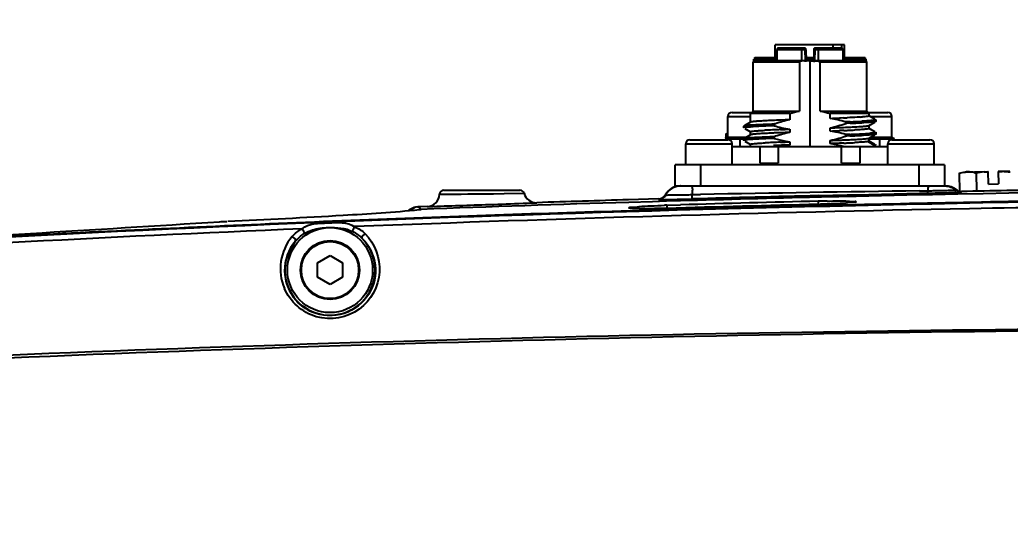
# Model space of a CAD drawing. Header units: millimetres. Extents: x 4086 to 8300, y 123 to 1549.
# Drawn here: x 6940.9 to 6970.31, y 831.49 to 846.58 of the extents above; entities that cross this region are included whole.
import ezdxf

# ---------------------------------------------------------------- set-up
doc = ezdxf.new("R2010")
doc.units = ezdxf.units.MM
doc.layers.add('外形图', color=7, linetype='Continuous')
doc.layers.add('尺寸标注', color=7, linetype='Continuous')
doc.styles.add('思源黑', font='SourceHanSansCN-Normal.ttf')
doc.dimstyles.new('尺寸标注_1_4比例', dxfattribs={"dimtxt": 7, "dimasz": 6, "dimexe": 2, "dimexo": 1.5, "dimgap": 1, "dimtad": 1, "dimdec": 1, "dimlfac": 4, "dimdsep": 46, "dimtxsty": '思源黑', "dimcen": 0.09, "dimadec": 0, "dimazin": 0, "dimtp": 0.01, "dimtm": 0.01, "dimtfac": 1, "dimtdec": 1, "dimtofl": 0, "dimtmove": 0, "dimatfit": 3, "dimfxl": 1, "dimtolj": 1, "dimarcsym": 0})

# ---------------------------------------------------------------- blocks, each defined once
blk = doc.blocks.new('*D766')
at = {"layer": 'Defpoints', "color": 0}
for p in [(7016.612, 866.691), (7016.612, 848.172), (6931.612, 843.804)]:
    blk.add_point(p, dxfattribs=at)
at = {"layer": '尺寸标注', "color": 0, "lineweight": -2}
for p, q in [((6931.612, 845.304), (6931.612, 868.691)), ((7016.612, 849.672), (7016.612, 868.691)), ((6937.612, 866.691), (7010.612, 866.691))]:
    blk.add_line(p, q, dxfattribs=at)
at = {"layer": '尺寸标注', "color": 0}
for points in [[(6937.612, 867.691), (6937.612, 865.691), (6931.612, 866.691)], [(7010.612, 865.691), (7010.612, 867.691), (7016.612, 866.691)]]:
    blk.add_solid(points, dxfattribs=at)
at = {"layer": '尺寸标注', "color": 0, "insert": (6974.112, 871.32), "char_height": 7, "attachment_point": 5, "style": '思源黑'}
blk.add_mtext('\\A1;340', dxfattribs=at)

msp = doc.modelspace()

# ---------------------------------------------------------------- linework, layer by layer
at = {"layer": '外形图'}
for p, q in [((6963.3308, 845.4503), (6963.3308, 845.8378)), ((6965.3933, 845.8378), (6963.3308, 845.8378)), ((6963.38, 845.6882), (6963.3771, 845.3628)), ((6963.38, 845.3628), (6963.3827, 845.6882)), ((6964.246, 845.6882), (6963.38, 845.6882)), ((6964.1673, 845.7378), (6963.4311, 845.7378)), ((6964.1092, 845.6882), (6964.1085, 845.3628)), ((6964.2173, 845.6882), (6964.2201, 845.3628)), ((6964.228, 845.6882), (6964.2306, 845.3628)), ((6964.246, 845.6882), (6964.2489, 845.3628)), ((6964.4781, 845.6882), (6964.4753, 845.3644)), ((6965.3442, 845.6882), (6964.4781, 845.6882)), ((6964.4936, 845.3641), (6964.4962, 845.6882)), ((6964.5069, 845.6882), (6964.504, 845.3641)), ((6965.293, 845.7378), (6964.5569, 845.7378)), ((6964.6157, 845.3627), (6964.6149, 845.6882)), ((6965.0435, 845.8378), (6965.0435, 845.7378)), ((6965.3088, 845.7378), (6965.3088, 845.8378)), ((6965.3414, 845.6882), (6965.3442, 845.3628)), ((6965.3442, 845.6882), (6965.347, 845.3628)), ((6965.3933, 845.4503), (6965.3933, 845.8378)), ((6962.6746, 843.8628), (6962.6746, 845.3128)), ((6964.0578, 845.3128), (6962.6746, 845.3128)), ((6962.7246, 845.4503), (6962.6996, 845.4253)), ((6962.6996, 845.4244), (6962.6996, 845.4253)), ((6962.6996, 845.3628), (6962.6996, 845.404)), ((6962.7039, 845.4003), (6962.7039, 845.3628)), ((6963.3836, 845.4003), (6962.7039, 845.4003)), ((6963.3779, 845.4503), (6962.7246, 845.4503)), ((6962.7246, 845.3628), (6965.9996, 845.3628)), ((6964.0578, 845.3128), (6964.0578, 843.8628)), ((6964.4662, 845.4503), (6964.2481, 845.4503)), ((6964.4756, 845.4003), (6964.2486, 845.4003)), ((6964.3621, 845.3561), (6964.3621, 842.8128)), ((6964.6663, 843.8628), (6964.6663, 845.3128)), ((6966.0496, 845.3128), (6964.6663, 845.3128)), ((6965.9996, 845.4503), (6965.3462, 845.4503)), ((6966.0202, 845.4003), (6965.3467, 845.4003)), ((6965.9996, 845.4503), (6966.0246, 845.4253)), ((6966.0202, 845.4003), (6966.0202, 845.3425)), ((6966.0246, 845.404), (6966.0246, 845.3425)), ((6966.0496, 843.8628), (6966.0496, 845.3128)), ((6962.0496, 843.8253), (6962.6371, 843.8253)), ((6962.6746, 843.8628), (6962.5996, 843.7878)), ((6962.6746, 843.8628), (6962.836, 843.8628)), ((6962.836, 843.8628), (6962.9007, 843.8628)), ((6962.9007, 843.8628), (6964.0578, 843.8628)), ((6964.6663, 843.8628), (6965.2058, 843.8628)), ((6965.2058, 843.8628), (6965.2605, 843.8628)), ((6965.2605, 843.8628), (6965.3871, 843.8628)), ((6965.3871, 843.8628), (6966.0496, 843.8628)), ((6966.0496, 843.8628), (6966.1246, 843.7878)), ((6966.0871, 843.8253), (6966.6746, 843.8253)), ((6961.9246, 843.0753), (6961.9246, 843.7003)), ((6961.9246, 843.7003), (6962.5996, 843.7003)), ((6962.6026, 843.535), (6962.4312, 843.4359)), ((6962.5996, 843.5316), (6962.5996, 843.7878)), ((6962.6002, 843.7878), (6962.5996, 843.7878)), ((6963.7622, 843.7878), (6962.6002, 843.7878)), ((6963.6251, 843.5995), (6963.4964, 843.5946)), ((6963.7622, 843.6046), (6963.6251, 843.5995)), ((6963.7622, 843.7878), (6963.7622, 843.6046)), ((6964.962, 843.646), (6964.962, 843.7878)), ((6965.2433, 843.7878), (6964.962, 843.7878)), ((6965.3664, 843.7878), (6965.2433, 843.7878)), ((6965.2673, 843.6575), (6965.2433, 843.6566)), ((6965.3636, 843.6613), (6965.2673, 843.6575)), ((6966.1079, 843.7878), (6965.3664, 843.7878)), ((6965.4607, 843.5435), (6965.4251, 843.5422)), ((6965.4251, 843.4953), (6965.4251, 843.5422)), ((6965.557, 843.5471), (6965.4607, 843.5435)), ((6966.1246, 843.7878), (6966.1079, 843.7878)), ((6966.2928, 843.6235), (6966.1216, 843.7225)), ((6966.1216, 843.4344), (6966.2918, 843.5328)), ((6966.1246, 843.719), (6966.1246, 843.7878)), ((6966.16, 843.7003), (6966.7996, 843.7003)), ((6966.3249, 843.605), (6966.3275, 843.6019)), ((6966.3275, 843.555), (6966.3275, 843.6019)), ((6966.7996, 843.0753), (6966.7996, 843.7003)), ((6962.3966, 843.3675), (6962.3966, 843.4144)), ((6962.3993, 843.4175), (6962.3982, 843.4167)), ((6962.3982, 843.3651), (6962.3993, 843.3644)), ((6962.4321, 843.3454), (6962.6026, 843.2468)), ((6962.5996, 843.1566), (6962.5996, 843.2503)), ((6963.0494, 843.4644), (6963.0238, 843.4634)), ((6963.0494, 843.4176), (6963.0238, 843.4166)), ((6963.2991, 843.474), (6963.2991, 843.4271)), ((6963.6251, 843.2245), (6963.4932, 843.2195)), ((6963.6251, 843.3183), (6963.7622, 843.3233)), ((6963.7622, 843.2296), (6963.6251, 843.2245)), ((6963.7622, 843.3233), (6963.7622, 843.2296)), ((6964.962, 843.271), (6964.962, 843.3648)), ((6965.273, 843.2827), (6965.2433, 843.2816)), ((6965.3684, 843.2866), (6965.273, 843.2827)), ((6965.4625, 843.4967), (6965.4251, 843.4953)), ((6965.5571, 843.5003), (6965.4625, 843.4967)), ((6965.682, 843.3946), (6965.7003, 843.3956)), ((6966.2929, 843.2484), (6966.1216, 843.3475)), ((6966.1246, 843.3441), (6966.1246, 843.4378)), ((6966.3249, 843.23), (6966.326, 843.2292)), ((6966.3275, 843.18), (6966.3275, 843.2269)), ((6960.7996, 843.0128), (6961.9246, 843.0128)), ((6961.8621, 843.1503), (6961.8621, 843.0619)), ((6962.3993, 843.0253), (6961.8621, 843.0253)), ((6962.4561, 843.0753), (6961.9121, 843.0753)), ((6962.2854, 843.0253), (6962.2854, 842.8128)), ((6962.3966, 842.9925), (6962.3966, 843.0394)), ((6962.3993, 843.0425), (6962.3982, 843.0417)), ((6962.3982, 842.9901), (6962.3993, 842.9894)), ((6962.6026, 843.16), (6962.4312, 843.0609)), ((6962.4321, 842.9704), (6962.6026, 842.8718)), ((6963.2991, 843.099), (6963.2991, 843.0521)), ((6963.6251, 842.9433), (6963.6659, 842.9448)), ((6963.6659, 842.9448), (6963.7622, 842.9483)), ((6963.7622, 842.9483), (6963.7622, 842.8546)), ((6964.962, 842.896), (6964.962, 842.9898)), ((6965.4607, 843.1685), (6965.4251, 843.1672)), ((6965.4251, 843.1203), (6965.4251, 843.1672)), ((6965.4625, 843.1217), (6965.4251, 843.1203)), ((6965.5537, 843.172), (6965.4607, 843.1685)), ((6965.5537, 843.1251), (6965.4625, 843.1217)), ((6966.2846, 842.8393), (6966.0861, 842.9565)), ((6966.2929, 842.8734), (6966.1215, 842.9726)), ((6966.1216, 843.0593), (6966.292, 843.1579)), ((6966.8621, 843.0253), (6966.1216, 843.0253)), ((6966.1246, 842.969), (6966.1246, 843.0628)), ((6966.8121, 843.0753), (6966.1492, 843.0753)), ((6966.326, 843.1776), (6966.3249, 843.1769)), ((6966.4387, 842.8128), (6966.4387, 843.0253)), ((6966.7996, 843.0128), (6967.9246, 843.0128)), ((6960.6746, 842.2628), (6960.6746, 842.8878)), ((6960.6746, 842.8878), (6962.0496, 842.8878)), ((6962.0496, 842.2628), (6962.0496, 842.8878)), ((6962.0496, 842.8128), (6966.6746, 842.8128)), ((6962.5996, 842.8128), (6962.5996, 842.8753)), ((6962.8823, 842.3153), (6962.8823, 842.8128)), ((6963.4246, 842.8128), (6963.4246, 842.3153)), ((6965.0583, 842.8995), (6964.962, 842.896)), ((6965.1522, 842.903), (6965.0583, 842.8995)), ((6965.2433, 842.9066), (6965.1522, 842.903)), ((6965.2672, 842.9075), (6965.2433, 842.9066)), ((6965.2965, 842.9087), (6965.2672, 842.9075)), ((6965.368, 842.9116), (6965.2965, 842.9087)), ((6965.2996, 842.3153), (6965.2996, 842.8128)), ((6965.8419, 842.8128), (6965.8419, 842.3153)), ((6966.6746, 842.2628), (6966.6746, 842.8878)), ((6966.6746, 842.8878), (6968.0496, 842.8878)), ((6968.0496, 842.2628), (6968.0496, 842.8878)), ((6960.3621, 841.6378), (6960.3621, 842.2628)), ((6968.3621, 842.2628), (6960.3621, 842.2628)), ((6961.1121, 842.2628), (6961.1121, 841.6378)), ((6962.8823, 842.3153), (6963.4246, 842.3153)), ((6965.2996, 842.3153), (6965.8419, 842.3153)), ((6967.6121, 841.6378), (6967.6121, 842.2628)), ((6968.3621, 842.2628), (6968.3621, 841.6378)), ((6968.3621, 842.2628), (6968.3621, 841.6378)), ((6968.9302, 842.0527), (6969.2057, 842.0581)), ((6969.2527, 842.0591), (6969.6551, 842.0669)), ((6969.6624, 841.692), (6969.6552, 842.0635)), ((6969.955, 842.0728), (6970.3051, 842.0797)), ((6969.9551, 842.0694), (6969.9624, 841.6979)), ((6968.7956, 842.0138), (6968.8065, 841.4592)), ((6969.2848, 842.0275), (6969.3007, 842.0237)), ((6969.3007, 842.0237), (6969.3113, 841.4828)), ((6953.4869, 841.5128), (6955.7534, 841.5128)), ((6960.3621, 841.6378), (6968.3732, 841.6378)), ((6967.6143, 841.4918), (6967.8104, 841.4946)), ((6967.8104, 841.4946), (6967.8654, 841.4953)), ((6967.8669, 841.4242), (6967.8654, 841.4953)), ((6967.8728, 841.6378), (6967.8726, 841.6377)), ((6968.0208, 841.4982), (6968.1219, 841.5002)), ((6968.594, 841.4438), (6968.6326, 841.4452)), ((6968.6983, 841.5177), (6968.7046, 841.5285)), ((6968.866, 841.4576), (6968.8657, 841.4739)), ((6969.6624, 841.692), (6969.9624, 841.6979)), ((6970.5555, 841.5071), (6970.2097, 841.5005)), ((6953.362, 841.391), (6954.0092, 841.3977)), ((6954.0092, 841.3977), (6954.2016, 841.3998)), ((6954.2016, 841.3998), (6954.9646, 841.4085)), ((6954.9646, 841.4085), (6955.2857, 841.4123)), ((6955.2857, 841.4123), (6955.8743, 841.4195)), ((6959.867, 841.2523), (6958.98, 841.2261)), ((6959.691, 841.1708), (6958.9821, 841.1498)), ((6960.1056, 841.1829), (6959.691, 841.1708)), ((6959.867, 841.2523), (6959.8667, 841.2361)), ((6960.0782, 841.3808), (6960.0808, 841.3699)), ((6960.5153, 841.1946), (6960.1056, 841.1829)), ((6960.3169, 841.2388), (6960.3664, 841.2398)), ((6960.5798, 841.2445), (6960.6361, 841.2459)), ((6960.761, 841.2492), (6960.8665, 841.252)), ((6960.7648, 841.3783), (6960.8137, 841.3794)), ((6960.8137, 841.3794), (6960.8628, 841.3805)), ((6960.8631, 841.4109), (6960.8628, 841.3805)), ((6960.8628, 841.3805), (6961.1166, 841.3853)), ((6960.8665, 841.252), (6960.8628, 841.3805)), ((6964.7028, 841.3048), (6964.6056, 841.3024)), ((6964.6057, 841.3499), (6965.4692, 841.3706)), ((6964.6121, 841.1843), (6964.6121, 841.0907)), ((6965.734, 841.3292), (6964.7028, 841.3048)), ((6965.4692, 841.3706), (6965.7324, 841.3767)), ((6965.7324, 841.3767), (6967.617, 841.4189)), ((6967.617, 841.4189), (6967.8131, 841.4231)), ((6967.8131, 841.4231), (6967.8669, 841.4242)), ((6968.04, 841.4281), (6968.097, 841.4295)), ((6952.4948, 840.9424), (6952.4445, 840.9065)), ((6952.8103, 841.0186), (6952.715, 841.0151)), ((6953.001, 841.0257), (6952.8103, 841.0186)), ((6953.001, 841.0257), (6953.0582, 841.0275)), ((6960.1121, 841.0648), (6960.5193, 841.0765)), ((6960.1121, 841.0648), (6960.1121, 840.9712)), ((6948.8032, 839.425), (6949.0834, 839.9966)), ((6949.7397, 839.3528), (6950.1121, 839.5678)), ((6950.1121, 839.5678), (6950.4845, 839.3528)), ((6949.7397, 838.9228), (6949.7397, 839.3528)), ((6950.4845, 839.3528), (6950.4845, 838.9228)), ((6950.1121, 838.7078), (6949.7397, 838.9228)), ((6950.4845, 838.9228), (6950.1121, 838.7078))]:
    msp.add_line(p, q, dxfattribs=at)
for points in [[(6963.4044, 845.7295), (6963.397, 845.7233), (6963.391, 845.7158), (6963.3865, 845.7072), (6963.3837, 845.6979), (6963.3827, 845.6882)], [(6963.4311, 845.7378), (6963.4217, 845.7369), (6963.4127, 845.734), (6963.4044, 845.7295)], [(6964.1092, 845.6882), (6964.1095, 845.6979), (6964.1102, 845.7072), (6964.1113, 845.7158), (6964.1129, 845.7233)], [(6964.1129, 845.7233), (6964.1148, 845.7295), (6964.1169, 845.734), (6964.1193, 845.7369), (6964.1217, 845.7378)], [(6964.2143, 845.7233), (6964.2074, 845.7295), (6964.1994, 845.734), (6964.1908, 845.7369), (6964.1717, 845.7366)], [(6964.228, 845.6882), (6964.227, 845.6979), (6964.2244, 845.7072), (6964.2201, 845.7158), (6964.2143, 845.7233)], [(6964.4962, 845.6882), (6964.4971, 845.6979), (6964.4998, 845.7072), (6964.5041, 845.7158), (6964.5098, 845.7233)], [(6964.5098, 845.7233), (6964.5168, 845.7295), (6964.5247, 845.734), (6964.5333, 845.7369), (6964.5423, 845.7378)], [(6964.6024, 845.7378), (6964.6049, 845.7369), (6964.6072, 845.734), (6964.6094, 845.7295), (6964.6112, 845.7233), (6964.6128, 845.7158), (6964.614, 845.7072), (6964.6147, 845.6979), (6964.6149, 845.6882)], [(6965.3331, 845.7158), (6965.3271, 845.7233), (6965.3198, 845.7295), (6965.3114, 845.734), (6965.3024, 845.7369), (6965.293, 845.7378)], [(6965.3414, 845.6882), (6965.3404, 845.6979), (6965.3376, 845.7072), (6965.3331, 845.7158)], [(6962.7039, 845.4003), (6962.7018, 845.4009), (6962.7004, 845.4023), (6962.6996, 845.404)], [(6966.0202, 845.4003), (6966.0226, 845.4007), (6966.0241, 845.4019), (6966.0246, 845.404)], [(6961.9121, 843.1783), (6961.9023, 843.1777), (6961.8929, 843.1756), (6961.8843, 843.1724), (6961.8767, 843.168), (6961.8705, 843.1626), (6961.8659, 843.1565), (6961.863, 843.1499), (6961.8621, 843.143)], [(6961.8621, 843.0619), (6961.863, 843.0688), (6961.8659, 843.0754), (6961.8705, 843.0816), (6961.8767, 843.0869), (6961.8843, 843.0913), (6961.8929, 843.0946), (6961.9023, 843.0966), (6961.9121, 843.0973)], [(6962.2854, 843.0253), (6962.2857, 843.0347), (6962.2867, 843.0439), (6962.2883, 843.0524)], [(6962.2883, 843.0524), (6962.2905, 843.0601), (6962.2932, 843.0664), (6962.2964, 843.0713), (6962.2999, 843.0743), (6962.3036, 843.0753)], [(6966.4206, 843.0753), (6966.4243, 843.0743), (6966.4277, 843.0713), (6966.4309, 843.0664), (6966.4336, 843.0601), (6966.4358, 843.0524), (6966.4374, 843.0439), (6966.4384, 843.0347), (6966.4387, 843.0253)], [(6969.2532, 842.0345), (6969.2689, 842.0312), (6969.2848, 842.0275)], [(6952.715, 841.0151), (6952.6091, 840.9958), (6952.4948, 840.9424)]]:
    msp.add_lwpolyline(points, dxfattribs=at)
for radius in [1.265, 0.875, 0.85]:
    msp.add_circle((6950.1121, 839.1378), radius, dxfattribs=at)
for centre, radius, start, end in [((6964.1673, 845.6878), 0.05, 0.5, 90), ((6964.196, 845.6878), 0.05, 0.5, 115.43133), ((6964.5281, 845.6878), 0.05, 64.56867, 179.5), ((6964.5569, 845.6878), 0.05, 90, 179.5), ((6962.7246, 845.3128), 0.05, 90, 180), ((6965.9996, 845.3128), 0.05, 0, 90), ((6962.0496, 843.7003), 0.125, 90, 180), ((6966.6746, 843.7003), 0.125, 0, 90), ((6964.3119, 818.579), 25.028, 92.68851, 92.92266), ((6964.7534, 809.2366), 34.3808, 92.50827, 92.69324), ((6965.3488, 795.3971), 48.2331, 92.20098, 92.49537), ((6961.9144, 928.9086), 85.317, 272.047099, 272.236176), ((6964.0363, 875.9701), 32.336, 272.35238, 272.54232), ((6964.3011, 877.1194), 33.5958, 272.14237, 272.73019), ((6964.3736, 875.1621), 31.6839, 272.14064, 272.76419), ((6965.3985, 850.8319), 7.1609, 273.6348, 274.20371), ((6964.2154, 814.4979), 28.99, 92.35574, 92.73286), ((6964.1254, 816.616), 26.8232, 92.35372, 92.7613), ((6964.3534, 817.5977), 25.7293, 92.46072, 92.96166), ((6964.5152, 814.0813), 29.1557, 92.48943, 92.90854), ((6965.0916, 793.4362), 50.0699, 92.05165, 92.33757), ((6965.345, 786.4903), 56.9736, 92.05791, 92.30918), ((6965.3719, 794.3866), 48.9627, 92.34622, 92.48522), ((6965.0519, 802.0676), 41.1814, 92.34424, 92.5095), ((6965.1302, 837.9853), 5.786, 108.00297, 108.44924), ((6965.9739, 779.8404), 63.5214, 92.238089, 92.351625), ((6965.6909, 786.3703), 56.8917, 92.21381, 92.34058), ((6961.4245, 941.7268), 98.4256, 272.059703, 272.223598), ((6961.999, 926.2703), 83.0522, 272.044526, 272.238759), ((6962.956, 901.6217), 58.2913, 272.248825, 272.478908), ((6963.5454, 887.6564), 44.4073, 272.35286, 272.5052), ((6964.4452, 867.4343), 24.0715, 272.45718, 272.94512), ((6964.3853, 868.7015), 25.4338, 272.48117, 272.96215), ((6960.7996, 842.8878), 0.125, 90, 180), ((6961.9121, 843.1503), 0.05, 119.53146, 180.00008), ((6961.9121, 843.0253), 0.05, 90, 179.99984), ((6961.9246, 842.8878), 0.125, 0, 90), ((6963.5128, 828.7371), 14.3121, 92.7218, 93.43215), ((6964.2662, 813.0137), 30.1004, 92.31675, 92.72868), ((6964.1632, 815.4149), 27.6502, 92.30853, 92.75696), ((6964.3768, 816.7135), 26.2391, 92.46403, 92.92976), ((6965.0916, 793.0612), 50.0699, 92.05165, 92.33757), ((6965.345, 786.1153), 56.9736, 92.05791, 92.30918), ((6965.6503, 787.4761), 55.5042, 92.22728, 92.47985), ((6965.1302, 837.6103), 5.786, 108.00297, 108.44924), ((6964.3244, 846.4571), 3.5535, 259.04693, 260.89635), ((6964.0115, 847.2099), 4.3258, 282.69313, 286.318), ((6961.3168, 944.231), 101.3068, 272.062036, 272.22127), ((6963.7139, 848.24), 5.3981, 286.27685, 288.48112), ((6963.2102, 895.2319), 52.2712, 272.22911, 272.36635), ((6963.6022, 885.9133), 43.0379, 272.35145, 272.50809), ((6963.6161, 885.4612), 42.4921, 272.3635, 272.52271), ((6964.3245, 869.5785), 26.6873, 272.49335, 272.94632), ((6964.2586, 871.0919), 28.1083, 272.50346, 272.93477), ((6963.8848, 887.2266), 44.0862, 272.16951, 272.36017), ((6963.805, 888.7949), 45.7033, 272.19277, 272.37669), ((6965.0737, 855.3169), 12.3123, 272.90522, 273.71472), ((6964.5987, 869.9784), 26.8232, 272.35372, 272.7613), ((6964.5087, 872.0965), 28.99, 272.35574, 272.73286), ((6965.2113, 857.4823), 14.3121, 272.7218, 273.43215), ((6965.6513, 850.0832), 6.8999, 273.46297, 274.06644), ((6966.7996, 842.8878), 0.125, 90, 180), ((6966.8121, 843.0253), 0.05, 0, 90), ((6967.9246, 842.8878), 0.125, 0, 90), ((6966.2639, 772.2303), 70.6685, 92.028727, 92.416723), ((6964.3971, 839.3698), 3.5712, 78.82961, 80.89976), ((6964.278, 838.7852), 4.1678, 75.09756, 78.7799), ((6969.0639, 841.229), 0.8262, 91.13988, 95.51447), ((6969.0631, 841.2114), 0.8438, 84.0735, 91.06488), ((6969.0523, 841.1026), 0.9532, 80.98337, 84.09994), ((6969.0287, 840.9539), 1.1037, 78.26451, 80.98354), ((6969.9888, 837.5688), 4.5077, 95.74798, 98.78091), ((6969.7979, 837.5649), 4.5079, 83.46671, 86.50007), ((6953.4869, 841.3878), 0.125, 90, 178.54737), ((6955.7534, 841.3878), 0.125, 14.68108, 90), ((6960.5152, 841.1378), 0.5, 90, 150.92707), ((6989.6795, -703.1471), 1544.7965, 90.8184181, 91.0594454), ((6998.818, -653.0727), 1494.7681, 90.341012, 91.2682427), ((6974.7, 841.3467), 6.8363, 178.55616, 178.75445), ((6966.5525, 918.0796), 76.5955, 270.982145, 271.098452), ((6966.9412, 899.1977), 57.7096, 271.172242, 271.402588), ((6968.3925, 841.1378), 0.5, 51.38409, 90), ((6968.3932, 847.588), 6.0791, 272.12295, 272.31992), ((6968.8606, 841.7238), 0.25, 231.38409, 271.1684), ((6952.9871, 841.4005), 0.375, 272.12167, 358.54738), ((6956.2371, 841.5145), 0.375, 194.68109, 271.90002), ((6985.7638, -48.9239), 890.5529, 91.7234609, 91.8992184), ((6959.8597, 841.5022), 0.25, 271.66924, 330.92707), ((6960.5238, 841.1376), 0.5002, 144.53766, 152.32759), ((6959.6366, 875.364), 34.132, 270.77834, 271.14195), ((6959.8977, 872.9247), 31.5575, 270.65839, 270.99147), ((6959.1289, 901.2267), 59.9997, 271.181829, 271.385661), ((6959.5382, 894.581), 53.2168, 270.97507, 271.16603), ((6988.5935, -146.7253), 988.3189, 91.3907849, 91.6279983), ((6988.5944, -146.7589), 988.2343, 91.3905794, 91.6279542), ((6959.2993, 906.5322), 65.1704, 271.162242, 271.288573), ((6988.6929, -150.3591), 992.0015, 91.3913583, 91.6073983), ((6965.3019, 812.8833), 28.3095, 90.87129, 91.39626), ((6966.315, 914.373), 72.9653, 271.218784, 271.354713), ((6966.6122, 902.3759), 60.9645, 271.395578, 271.64896), ((6967.2554, 880.2987), 38.878, 271.63773, 271.9731), ((6951.8945, 849.2086), 8.3175, 275.95181, 276.3779), ((6984.8207, -19.2278), 860.7655, 91.7201686, 92.1315202), ((6960.9505, 812.0385), 29.0384, 91.65455, 91.78362), ((6988.4784, -142.2539), 983.6342, 91.3903287, 91.6525422), ((6963.9992, 866.3031), 25.2198, 271.39252, 271.54107), ((6874.833, 1957.9946), 1119.7361, 273.1110004, 273.6865957), ((6976.9551, 168.4988), 672.433, 92.3586273, 93.8555578), ((6950.125, 839.1752), 1.4871, 140.03257, 203.12475), ((6950.1097, 839.1273), 1.345, 139.73256, 221.2755), ((6950.1121, 839.1378), 1.34, 167.62582, 44.47534)]:
    msp.add_arc(centre, radius, start, end, dxfattribs=at)
for points, knots in [([(6964.3621, 845.3561), (6964.3113, 845.3564), (6964.2315, 845.3414), (6964.0578, 845.3651), (6964.0578, 845.3128)], [0, 0, 0, 0, 0.4923714, 1, 1, 1, 1]), ([(6964.3621, 845.3561), (6964.4128, 845.3564), (6964.4926, 845.3414), (6964.6663, 845.3651), (6964.6663, 845.3128)], [0, 0, 0, 0, 0.492371, 1, 1, 1, 1]), ([(6962.6145, 843.5393), (6962.6121, 843.5387), (6962.608, 843.5375), (6962.6041, 843.5359), (6962.6026, 843.535)], [0, 0, 0, 0, 0.5839162, 1, 1, 1, 1]), ([(6962.6399, 843.5443), (6962.6351, 843.5436), (6962.6266, 843.5421), (6962.6182, 843.5403), (6962.6145, 843.5393)], [0, 0, 0, 0, 0.5581328, 1, 1, 1, 1]), ([(6962.788, 843.5594), (6962.7724, 843.5582), (6962.7229, 843.5542), (6962.6734, 843.5497), (6962.6399, 843.5443)], [0, 0, 0, 0, 0.3156976, 1, 1, 1, 1]), ([(6963.0357, 843.5744), (6963.0122, 843.5732), (6962.9296, 843.5689), (6962.847, 843.5638), (6962.788, 843.5594)], [0, 0, 0, 0, 0.2845297, 1, 1, 1, 1]), ([(6965.8525, 843.6854), (6965.8252, 843.6836), (6965.698, 843.6761), (6965.5707, 843.6703), (6965.4707, 843.6659)], [0, 0, 0, 0, 0.2146698, 1, 1, 1, 1]), ([(6966.1532, 843.5765), (6966.1354, 843.5752), (6966.0516, 843.5694), (6965.9676, 843.5649), (6965.9014, 843.5617)], [0, 0, 0, 0, 0.2117291, 1, 1, 1, 1]), ([(6966.1533, 843.5297), (6966.1356, 843.5284), (6966.0517, 843.5227), (6965.9678, 843.5183), (6965.9016, 843.515)], [0, 0, 0, 0, 0.211707, 1, 1, 1, 1]), ([(6966.1022, 843.7094), (6966.0928, 843.7074), (6966.0336, 843.6982), (6965.9737, 843.6939), (6965.9234, 843.6902)], [0, 0, 0, 0, 0.1593178, 1, 1, 1, 1]), ([(6966.1246, 843.719), (6966.1246, 843.7166), (6966.1147, 843.7122), (6966.1079, 843.7106), (6966.1022, 843.7094)], [0, 0, 0, 0, 0.2973956, 1, 1, 1, 1]), ([(6966.3275, 843.6019), (6966.3275, 843.5866), (6966.2358, 843.5944), (6966.1967, 843.5798), (6966.1532, 843.5765)], [0, 0, 0, 0, 0.2596127, 1, 1, 1, 1]), ([(6966.2966, 843.5445), (6966.2883, 843.5431), (6966.2407, 843.5364), (6966.1928, 843.5326), (6966.1533, 843.5297)], [0, 0, 0, 0, 0.1758926, 1, 1, 1, 1]), ([(6966.3249, 843.5519), (6966.3217, 843.5501), (6966.3122, 843.5474), (6966.3026, 843.5455), (6966.2966, 843.5445)], [0, 0, 0, 0, 0.3728711, 1, 1, 1, 1]), ([(6966.3274, 843.5542), (6966.3272, 843.5538), (6966.3264, 843.5529), (6966.3255, 843.5523), (6966.3249, 843.5519)], [0, 0, 0, 0, 0.4216441, 1, 1, 1, 1]), ([(6966.3275, 843.555), (6966.3275, 843.5549), (6966.3275, 843.5546), (6966.3274, 843.5543), (6966.3274, 843.5542)], [0, 0, 0, 0, 0.4888464, 1, 1, 1, 1]), ([(6962.3982, 843.4167), (6962.3977, 843.4164), (6962.397, 843.4157), (6962.3966, 843.4148), (6962.3966, 843.4144)], [0, 0, 0, 0, 0.5714769, 1, 1, 1, 1]), ([(6962.3982, 843.3699), (6962.3977, 843.3695), (6962.397, 843.3689), (6962.3966, 843.3679), (6962.3966, 843.3675)], [0, 0, 0, 0, 0.5717335, 1, 1, 1, 1]), ([(6962.3966, 843.3675), (6962.3966, 843.3671), (6962.397, 843.3661), (6962.3977, 843.3654), (6962.3982, 843.3651)], [0, 0, 0, 0, 0.4285231, 1, 1, 1, 1]), ([(6962.8332, 843.4081), (6962.7295, 843.403), (6962.5932, 843.3783), (6962.4315, 843.3953), (6962.3982, 843.3699)], [0, 0, 0, 0, 0.7123998, 1, 1, 1, 1]), ([(6962.4107, 843.4215), (6962.4084, 843.4209), (6962.4045, 843.4198), (6962.4007, 843.4183), (6962.3993, 843.4175)], [0, 0, 0, 0, 0.5867918, 1, 1, 1, 1]), ([(6962.8332, 843.4549), (6962.7808, 843.4524), (6962.6402, 843.4426), (6962.4968, 843.4433), (6962.4107, 843.4215)], [0, 0, 0, 0, 0.371633, 1, 1, 1, 1]), ([(6962.5996, 843.2503), (6962.5996, 843.2521), (6962.6057, 843.2558), (6962.6107, 843.2571), (6962.6145, 843.2581)], [0, 0, 0, 0, 0.3129278, 1, 1, 1, 1]), ([(6962.6145, 843.2581), (6962.6228, 843.2603), (6962.6803, 843.2703), (6962.7385, 843.2744), (6962.788, 843.2782)], [0, 0, 0, 0, 0.1481598, 1, 1, 1, 1]), ([(6962.788, 843.2782), (6962.8049, 843.2795), (6962.8836, 843.285), (6962.9623, 843.2894), (6963.0241, 843.2926)], [0, 0, 0, 0, 0.2155647, 1, 1, 1, 1]), ([(6965.9425, 843.3167), (6965.9252, 843.3153), (6965.8443, 843.3096), (6965.7633, 843.305), (6965.6997, 843.3017)], [0, 0, 0, 0, 0.2140481, 1, 1, 1, 1]), ([(6966.0872, 843.3317), (6966.0785, 843.3303), (6966.0305, 843.3237), (6965.9821, 843.3197), (6965.9425, 843.3167)], [0, 0, 0, 0, 0.1817402, 1, 1, 1, 1]), ([(6966.0345, 843.4187), (6966.0447, 843.4198), (6966.073, 843.4236), (6966.1022, 843.426), (6966.1191, 843.4332)], [0, 0, 0, 0, 0.3587889, 1, 1, 1, 1]), ([(6966.1246, 843.344), (6966.1246, 843.3403), (6966.1069, 843.3357), (6966.0967, 843.3333), (6966.0872, 843.3317)], [0, 0, 0, 0, 0.281276, 1, 1, 1, 1]), ([(6966.1191, 843.4332), (6966.1196, 843.4333), (6966.1204, 843.4337), (6966.1212, 843.4342), (6966.1216, 843.4344)], [0, 0, 0, 0, 0.530794, 1, 1, 1, 1]), ([(6966.3275, 843.2269), (6966.3275, 843.2105), (6966.229, 843.22), (6966.1873, 843.2039), (6966.1406, 843.2006)], [0, 0, 0, 0, 0.2592886, 1, 1, 1, 1]), ([(6966.326, 843.2292), (6966.3264, 843.2289), (6966.3272, 843.2282), (6966.3275, 843.2273), (6966.3275, 843.2269)], [0, 0, 0, 0, 0.5714769, 1, 1, 1, 1]), ([(6962.3982, 843.0417), (6962.3977, 843.0414), (6962.397, 843.0407), (6962.3966, 843.0398), (6962.3966, 843.0394)], [0, 0, 0, 0, 0.5714769, 1, 1, 1, 1]), ([(6962.3982, 842.9949), (6962.3977, 842.9945), (6962.397, 842.9939), (6962.3966, 842.9929), (6962.3966, 842.9925)], [0, 0, 0, 0, 0.5717335, 1, 1, 1, 1]), ([(6962.3966, 842.9925), (6962.3966, 842.9921), (6962.397, 842.9911), (6962.3977, 842.9904), (6962.3982, 842.9901)], [0, 0, 0, 0, 0.4285231, 1, 1, 1, 1]), ([(6962.4107, 842.9997), (6962.4081, 842.999), (6962.4038, 842.9978), (6962.3996, 842.9959), (6962.3982, 842.9949)], [0, 0, 0, 0, 0.6080821, 1, 1, 1, 1]), ([(6962.4107, 843.0465), (6962.4084, 843.0459), (6962.4045, 843.0448), (6962.4007, 843.0433), (6962.3993, 843.0425)], [0, 0, 0, 0, 0.5867918, 1, 1, 1, 1]), ([(6962.8332, 843.0799), (6962.7808, 843.0774), (6962.6402, 843.0676), (6962.4968, 843.0683), (6962.4107, 843.0465)], [0, 0, 0, 0, 0.371633, 1, 1, 1, 1]), ([(6962.473, 843.0092), (6962.4605, 843.0078), (6962.4397, 843.0053), (6962.4189, 843.0018), (6962.4107, 842.9997)], [0, 0, 0, 0, 0.5963559, 1, 1, 1, 1]), ([(6962.656, 843.0235), (6962.6376, 843.0224), (6962.5765, 843.0185), (6962.5154, 843.0138), (6962.473, 843.0092)], [0, 0, 0, 0, 0.3025261, 1, 1, 1, 1]), ([(6962.6145, 843.1643), (6962.6121, 843.1637), (6962.608, 843.1625), (6962.6041, 843.1609), (6962.6026, 843.16)], [0, 0, 0, 0, 0.5839162, 1, 1, 1, 1]), ([(6962.6775, 843.1744), (6962.6649, 843.1729), (6962.6438, 843.1702), (6962.6228, 843.1665), (6962.6145, 843.1643)], [0, 0, 0, 0, 0.5941797, 1, 1, 1, 1]), ([(6962.7879, 842.9032), (6962.8056, 842.9045), (6962.8882, 842.9103), (6962.9708, 842.9149), (6963.0357, 842.9182)], [0, 0, 0, 0, 0.2144845, 1, 1, 1, 1]), ([(6963.0357, 843.1994), (6963.0122, 843.1982), (6962.9296, 843.1939), (6962.847, 843.1888), (6962.788, 843.1844)], [0, 0, 0, 0, 0.2845297, 1, 1, 1, 1]), ([(6965.9408, 842.9416), (6965.9233, 842.9402), (6965.8419, 842.9344), (6965.7604, 842.9299), (6965.6963, 842.9266)], [0, 0, 0, 0, 0.2141539, 1, 1, 1, 1]), ([(6965.8714, 843.0304), (6965.8951, 843.032), (6965.9672, 843.0373), (6966.0394, 843.0426), (6966.0872, 843.0505)], [0, 0, 0, 0, 0.3288807, 1, 1, 1, 1]), ([(6966.1406, 843.1538), (6966.1229, 843.1525), (6966.0397, 843.147), (6965.9564, 843.1426), (6965.8909, 843.1394)], [0, 0, 0, 0, 0.2137386, 1, 1, 1, 1]), ([(6966.0861, 842.9566), (6966.0773, 842.9551), (6966.029, 842.9485), (6965.9804, 842.9446), (6965.9408, 842.9416)], [0, 0, 0, 0, 0.182603, 1, 1, 1, 1]), ([(6966.1107, 842.9615), (6966.1072, 842.9606), (6966.099, 842.9588), (6966.0907, 842.9573), (6966.0861, 842.9566)], [0, 0, 0, 0, 0.4403133, 1, 1, 1, 1]), ([(6966.0872, 843.0505), (6966.0918, 843.0513), (6966.0999, 843.0527), (6966.108, 843.0546), (6966.1114, 843.0555)], [0, 0, 0, 0, 0.5608321, 1, 1, 1, 1]), ([(6966.1246, 842.969), (6966.1246, 842.9673), (6966.119, 842.9637), (6966.1143, 842.9625), (6966.1107, 842.9615)], [0, 0, 0, 0, 0.316477, 1, 1, 1, 1]), ([(6966.1114, 843.0555), (6966.1135, 843.0561), (6966.1169, 843.0572), (6966.1203, 843.0586), (6966.1216, 843.0593)], [0, 0, 0, 0, 0.5770488, 1, 1, 1, 1]), ([(6966.3249, 843.1769), (6966.3191, 843.1735), (6966.2568, 843.1619), (6966.1958, 843.1577), (6966.1406, 843.1538)], [0, 0, 0, 0, 0.1074167, 1, 1, 1, 1]), ([(6966.3275, 843.18), (6966.3275, 843.1796), (6966.3272, 843.1786), (6966.3264, 843.1779), (6966.326, 843.1776)], [0, 0, 0, 0, 0.4285231, 1, 1, 1, 1]), ([(6962.5996, 842.8753), (6962.5996, 842.8771), (6962.6057, 842.8808), (6962.6107, 842.8821), (6962.6145, 842.8831)], [0, 0, 0, 0, 0.3129937, 1, 1, 1, 1]), ([(6962.6145, 842.8831), (6962.6228, 842.8853), (6962.6803, 842.8953), (6962.7385, 842.8994), (6962.7879, 842.9032)], [0, 0, 0, 0, 0.1481187, 1, 1, 1, 1]), ([(6966.3275, 842.8518), (6966.3275, 842.8477), (6966.3067, 842.8437), (6966.2954, 842.8409), (6966.2846, 842.8394)], [0, 0, 0, 0, 0.2752601, 1, 1, 1, 1]), ([(6966.3248, 842.855), (6966.3251, 842.8548), (6966.3257, 842.8544), (6966.3263, 842.854), (6966.3265, 842.8538)], [0, 0, 0, 0, 0.5400249, 1, 1, 1, 1]), ([(6966.3265, 842.8538), (6966.3268, 842.8535), (6966.3273, 842.8529), (6966.3275, 842.8521), (6966.3275, 842.8518)], [0, 0, 0, 0, 0.5523307, 1, 1, 1, 1]), ([(6960.8694, 841.6378), (6960.8494, 841.6378), (6960.8891, 841.5145), (6960.8636, 841.4666), (6960.8631, 841.4109)], [0, 0, 0, 0, 0.2641407, 1, 1, 1, 1]), ([(6967.8726, 841.6377), (6967.8705, 841.6354), (6967.8726, 841.5915), (6967.8668, 841.5555), (6967.8659, 841.519)], [0, 0, 0, 0, 0.077972, 1, 1, 1, 1]), ([(6968.3538, 841.5054), (6968.3807, 841.5061), (6968.4689, 841.5083), (6968.5571, 841.5108), (6968.6183, 841.5131)], [0, 0, 0, 0, 0.3048594, 1, 1, 1, 1]), ([(6968.6326, 841.4452), (6968.6904, 841.4473), (6968.7391, 841.4749), (6968.8663, 841.4375), (6968.866, 841.4576)], [0, 0, 0, 0, 0.7417403, 1, 1, 1, 1]), ([(6968.6392, 841.5139), (6968.6539, 841.5145), (6968.6683, 841.521), (6968.697, 841.5128), (6968.6983, 841.5177)], [0, 0, 0, 0, 0.743336, 1, 1, 1, 1]), ([(6982.8473, 841.3547), (6979.9914, 841.3249), (6974.2796, 841.2517), (6965.7128, 841.0873), (6957.1476, 840.8525), (6950.0119, 840.5915), (6944.306, 840.3256), (6940.0264, 840.1178), (6936.4649, 839.883), (6933.6115, 839.7297), (6930.7692, 839.5793), (6927.1829, 838.9876), (6923.5642, 836.4678), (6921.1381, 832.8333), (6920.2848, 828.532), (6921.1248, 824.2335), (6923.5303, 820.5724), (6926.5562, 818.5117), (6929.2915, 817.6422), (6931.4308, 817.4044), (6933.5713, 817.3272), (6935.7099, 817.1794), (6937.847, 817.0394), (6940.6986, 816.8826), (6944.2642, 816.6997), (6949.9704, 816.437), (6957.106, 816.174), (6965.6712, 815.9394), (6974.238, 815.7745), (6979.9498, 815.7012), (6982.8057, 815.6713)], [0, 0, 0, 0, 0.0625338, 0.1250675, 0.1876012, 0.2501348, 0.2814019, 0.3126679, 0.3439382, 0.3595646, 0.3751969, 0.4064019, 0.4376042, 0.4687717, 0.4999496, 0.5311281, 0.5623056, 0.5934882, 0.6091533, 0.6247704, 0.6404361, 0.6560705, 0.6716955, 0.6873296, 0.7185989, 0.7498649, 0.8123988, 0.8749325, 0.9374662, 1, 1, 1, 1]), ([(6959.8667, 841.2361), (6959.8666, 841.2298), (6959.907, 841.2414), (6959.9224, 841.2339), (6959.941, 841.2339)], [0, 0, 0, 0, 0.2527731, 1, 1, 1, 1]), ([(6960.0808, 841.3699), (6960.0819, 841.3545), (6960.1767, 841.3885), (6960.216, 841.3688), (6960.2604, 841.3692)], [0, 0, 0, 0, 0.2581081, 1, 1, 1, 1]), ([(6965.7371, 841.1666), (6965.7371, 841.1393), (6965.5755, 841.1599), (6965.4115, 841.1108), (6965.0576, 841.1094), (6964.8142, 841.0961), (6964.6774, 841.0924)], [0, 0, 0, 0, 0.0769157, 0.2913578, 0.6141346, 1, 1, 1, 1]), ([(6964.8714, 841.1895), (6964.9864, 841.1912), (6965.1875, 841.1892), (6965.4778, 841.2001), (6965.6091, 841.1689), (6965.7371, 841.1878), (6965.7371, 841.1666)], [0, 0, 0, 0, 0.3979041, 0.7185099, 0.9264453, 1, 1, 1, 1]), ([(6947.0733, 840.5887), (6948.2154, 840.6401), (6950.1104, 840.7447), (6952.0061, 840.8574), (6952.757, 840.9359)], [0, 0, 0, 0, 0.6022782, 1, 1, 1, 1]), ([(6980.0999, 841.1346), (6976.4337, 841.0794), (6966.6782, 840.9495), (6956.9248, 840.6691), (6950.8398, 840.4281)], [0, 0, 0, 0, 0.3758127, 1, 1, 1, 1]), ([(6953.0582, 841.0275), (6953.6523, 841.0461), (6954.5818, 841.0828), (6955.6458, 841.1084), (6956.1153, 841.1412), (6956.2495, 841.1397)], [0, 0, 0, 0, 0.5583981, 0.873868, 1, 1, 1, 1]), ([(6958.9871, 840.9871), (6958.9871, 841.0144), (6959.1487, 840.9936), (6959.3127, 841.0427), (6959.6666, 841.0445), (6959.9099, 841.0586), (6960.0467, 841.0629)], [0, 0, 0, 0, 0.0768999, 0.2913434, 0.6141317, 1, 1, 1, 1]), ([(6959.4407, 840.9617), (6959.3773, 840.9619), (6959.2694, 840.9645), (6959.1172, 840.9644), (6959.0488, 840.9789), (6958.9871, 840.9765), (6958.9871, 840.9871)], [0, 0, 0, 0, 0.417467, 0.7329731, 0.9299074, 1, 1, 1, 1]), ([(6960.1121, 840.9712), (6960.0524, 840.9695), (6959.8286, 840.9639), (6959.6048, 840.961), (6959.4407, 840.9617)], [0, 0, 0, 0, 0.2667585, 1, 1, 1, 1]), ([(6949.2817, 840.3621), (6949.4799, 840.537), (6950.0558, 840.5151), (6950.6281, 840.5838), (6950.8399, 840.4256)], [0, 0, 0, 0, 0.4999671, 1, 1, 1, 1]), ([(6951.1553, 840.2179), (6951.4407, 839.9287), (6951.7752, 839.0489), (6951.0918, 837.8031), (6949.6571, 837.5366), (6948.923, 838.2027), (6948.7573, 838.5912)], [0, 0, 0, 0, 0.2422209, 0.4908083, 0.7481802, 1, 1, 1, 1]), ([(6948.9852, 840.1305), (6949.0227, 840.1048), (6949.1317, 840.0434), (6949.0659, 840.0286), (6949.0587, 840.0308)], [0, 0, 0, 0, 0.8572968, 1, 1, 1, 1]), ([(6951.0682, 840.0766), (6951.2737, 839.8701), (6951.5551, 839.2975), (6951.3474, 838.3561), (6950.5674, 837.7328), (6949.8771, 837.7646), (6949.586, 837.8879)], [0, 0, 0, 0, 0.240316, 0.4837877, 0.7392741, 1, 1, 1, 1]), ([(6951.1553, 840.2179), (6951.1201, 840.1892), (6951.0164, 840.1193), (6951.0831, 840.1099), (6951.0901, 840.1126)], [0, 0, 0, 0, 0.8574542, 1, 1, 1, 1]), ([(6939.2114, 836.5572), (6946.0219, 836.8474), (6959.6494, 837.2913), (6973.283, 837.4198), (6980.0996, 837.4407)], [0, 0, 0, 0, 0.5000004, 1, 1, 1, 1]), ([(6939.2533, 836.4762), (6946.0567, 836.7707), (6959.67, 837.2084), (6973.2898, 837.3891), (6980.0995, 837.3767)], [0, 0, 0, 0, 0.4999997, 1, 1, 1, 1])]:
    msp.add_open_spline(points, degree=3, knots=knots, dxfattribs=at)
for points in [[(6963.7622, 843.7878), (6963.8587, 843.8199), (6963.9576, 843.8456), (6964.0578, 843.8628)], [(6964.6663, 843.8628), (6964.7665, 843.8456), (6964.8655, 843.8198), (6964.962, 843.7878)], [(6963.7622, 843.6046), (6963.6203, 843.5728), (6963.4801, 843.533), (6963.3419, 843.4881)], [(6965.4251, 843.5422), (6965.2728, 843.5852), (6965.1182, 843.621), (6964.962, 843.646)], [(6963.2991, 843.4271), (6963.4513, 843.3842), (6963.606, 843.3483), (6963.7622, 843.3233)], [(6963.7622, 843.2296), (6963.6203, 843.1978), (6963.4801, 843.158), (6963.3419, 843.1131)], [(6963.4932, 843.3133), (6963.5372, 843.315), (6963.5811, 843.3167), (6963.6251, 843.3183)], [(6964.962, 843.3648), (6965.1185, 843.3998), (6965.2729, 843.4446), (6965.4251, 843.4953)], [(6965.4251, 843.1672), (6965.2728, 843.2102), (6965.1182, 843.246), (6964.962, 843.271)], [(6965.7003, 843.3956), (6965.7747, 843.3995), (6965.8492, 843.4037), (6965.9235, 843.4091)], [(6965.9235, 843.4091), (6965.9606, 843.4117), (6965.9976, 843.4147), (6966.0345, 843.4187)], [(6962.788, 843.1844), (6962.7511, 843.1816), (6962.7142, 843.1786), (6962.6775, 843.1744)], [(6963.2991, 843.0521), (6963.4146, 843.0195), (6963.5314, 842.9911), (6963.6492, 842.9683)], [(6963.4932, 842.9383), (6963.5372, 842.94), (6963.5811, 842.9417), (6963.6251, 842.9433)], [(6968.7956, 842.0138), (6968.8573, 842.0316), (6968.9206, 842.0452), (6968.9845, 842.0514)], [(6969.5374, 842.0539), (6969.5766, 842.0578), (6969.6158, 842.0613), (6969.6552, 842.0635)], [(6969.9551, 842.0694), (6969.9945, 842.0687), (6970.0338, 842.0668), (6970.0731, 842.0644)], [(6960.5237, 841.6378), (6960.3709, 841.6378), (6960.205, 841.5522), (6960.1164, 841.4278)], [(6968.3732, 841.6378), (6968.4888, 841.6378), (6968.6106, 841.5928), (6968.6983, 841.5177)], [(6968.866, 841.4576), (6968.8132, 841.4566), (6968.7383, 841.4748), (6968.7226, 841.5252)], [(6970.2097, 841.5005), (6969.7617, 841.4919), (6969.3137, 841.483), (6968.8657, 841.4739)], [(6980.0793, 841.3054), (6963.953, 841.0912), (6947.8166, 840.6818), (6931.7272, 839.57)], [(6959.8667, 841.2361), (6959.9508, 841.2385), (6960.0417, 841.2953), (6960.0808, 841.3699)], [(6959.941, 841.2339), (6959.9941, 841.2338), (6960.0472, 841.2344), (6960.1003, 841.2351)], [(6960.6361, 841.2459), (6960.6777, 841.247), (6960.7193, 841.248), (6960.761, 841.2492)], [(6952.715, 841.0151), (6952.6427, 841.0124), (6952.5663, 840.9716), (6952.5232, 840.9135)], [(6952.715, 841.0151), (6952.7539, 841.0165), (6952.7928, 840.9787), (6952.8058, 840.9421)], [(6946.8308, 840.5756), (6946.9022, 840.5802), (6946.9737, 840.5847), (6947.0453, 840.5859)], [(6948.9852, 840.1305), (6949.0659, 840.2265), (6949.1706, 840.304), (6949.2817, 840.3621)], [(6949.2817, 840.3621), (6949.3032, 840.3285), (6949.3686, 840.258), (6949.3291, 840.2522)], [(6949.3445, 840.2214), (6949.4199, 840.2687), (6949.5035, 840.3033), (6949.5882, 840.3307)], [(6949.5882, 840.3307), (6949.7394, 840.3796), (6949.901, 840.3952), (6950.0598, 840.4018)], [(6950.0598, 840.4018), (6950.3059, 840.4119), (6950.5701, 840.3938), (6950.7887, 840.2803)], [(6950.8399, 840.4256), (6950.8212, 840.3904), (6950.7618, 840.315), (6950.8016, 840.3122)], [(6950.7887, 840.2803), (6950.891, 840.2272), (6950.9873, 840.1587), (6951.0682, 840.0766)], [(6950.8399, 840.4256), (6950.9558, 840.3765), (6951.0669, 840.3075), (6951.1553, 840.2179)], [(6949.0834, 839.9966), (6949.1572, 840.0846), (6949.2473, 840.1603), (6949.3445, 840.2214)], [(6949.586, 837.8879), (6949.4015, 837.9661), (6949.231, 838.0894), (6949.0989, 838.24)]]:
    msp.add_open_spline(points, degree=3, dxfattribs=at)

# ---------------------------------------------------------------- dimensions: what is measured, and where the dimension line sits
at = {"layer": '尺寸标注'}
dim = msp.add_linear_dim(base=(7016.6121, 866.6912), p1=(6931.6121, 843.8044), p2=(7016.6121, 848.1721), dimstyle='尺寸标注_1_4比例', dxfattribs=at)
dim.commit()
dim.dimension.update_dxf_attribs({"geometry": '*D766', "text_midpoint": (6974.1121, 866.6912), "dimtype": 160})

doc.saveas('drawing.dxf')
